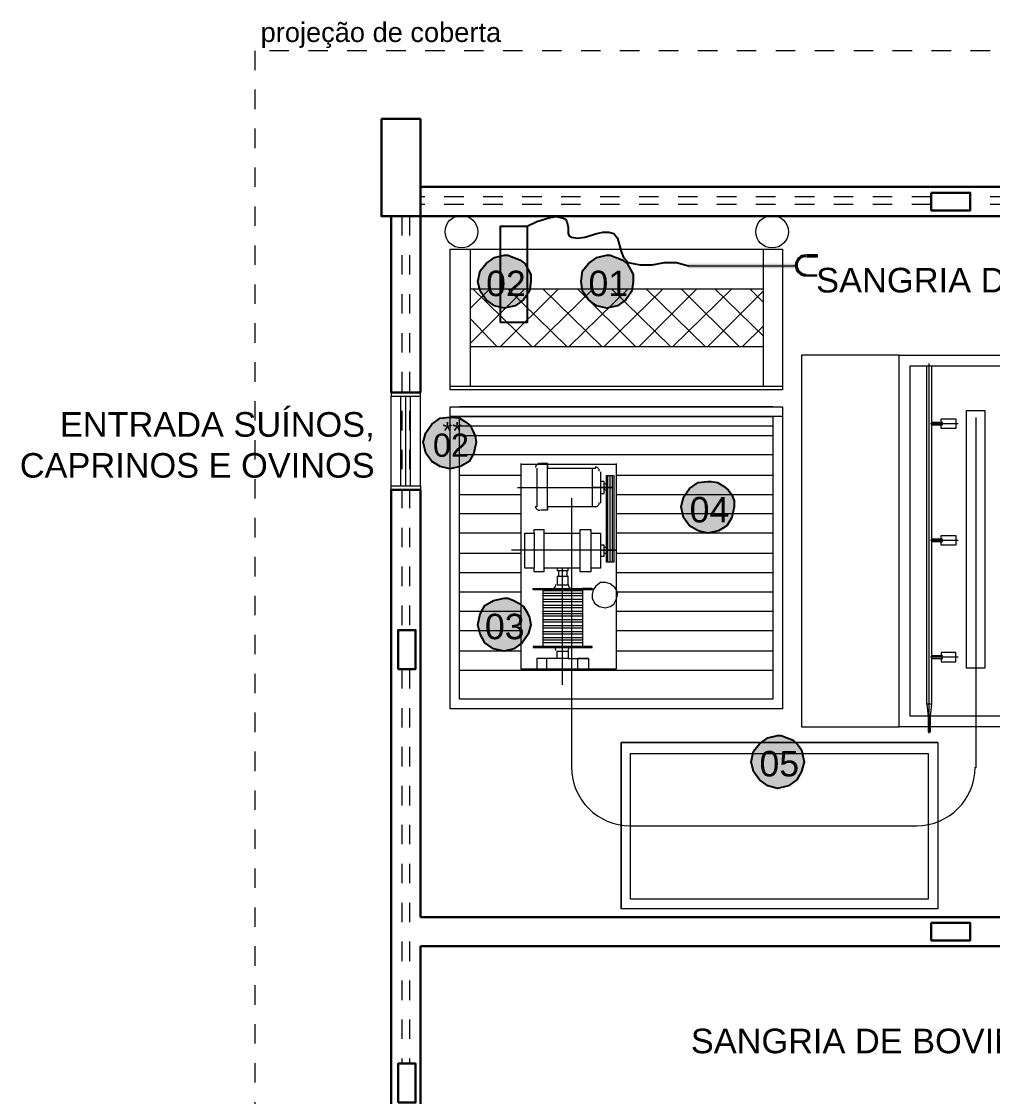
# Model space of a CAD drawing. Header units: millimetres. Extents: x 208330 to 208484, y 9278571 to 9278607.
# Drawn here: x 208397.12 to 208402.1, y 9278578.09 to 9278583.62 of the extents above; entities that cross this region are included whole.
import ezdxf

# ---------------------------------------------------------------- set-up
doc = ezdxf.new("R2010")
doc.units = ezdxf.units.MM
doc.header["$LTSCALE"] = 0.2
doc.header["$MEASUREMENT"] = 0
doc.linetypes.add('Dashed', pattern=[0.75, 0.5, -0.25])
doc.layers.add('A-COTAS', color=7, linetype='Continuous', lineweight=5, true_color=0xc70000)
for name, color, linetype, lineweight in [('A-ESQ-PORTAS', 2, 'Continuous', 18), ('A-ESTRUTURA', 164, 'Continuous', 30), ('A-PAREDE', 5, 'Continuous', 30), ('A-VISTA03', 3, 'Continuous', 9), ('A_PROJEÇÃO', 7, 'Dashed', 9)]:
    doc.layers.add(name, color=color, linetype=linetype, lineweight=lineweight)
for name, color, linetype, true_color in [('A-TEXTO1', 7, 'Continuous', 0x000000), ('PDF_equip 1020', 7, 'Continuous', 0x7a7a7a), ('PDF_equip inox', 7, 'Continuous', 0x7a7a7a), ('PDF_EQUIPAMENTOS', 7, 'Continuous', 0x7a7a7a), ('PDF_isopainel', 7, 'Continuous', 0x7a7a7a)]:
    doc.layers.add(name, color=color, linetype=linetype, true_color=true_color)
doc.layers.add('PDF_Text', color=7, linetype='Continuous')
doc.styles.add('A2 Arquitetos', font='arial.ttf')
doc.styles.add('PDF Arial', font='arial.ttf')

# ---------------------------------------------------------------- blocks, each defined once
blk = doc.blocks.new('PILARETES')
at = {"layer": 'A-ESTRUTURA'}
for points in [[(-2.817, -0.38), (-2.817, -0.47), (-3.017, -0.47), (-3.017, -0.38)], [(-0.08, -2.8262), (-0.17, -2.8262), (-0.17, -2.6263), (-0.08, -2.6263)], [(-2.817, -4.13), (-2.817, -4.22), (-3.017, -4.22), (-3.017, -4.13)], [(-0.08, -5.0525), (-0.17, -5.0525), (-0.17, -4.8525), (-0.08, -4.8525)]]:
    blk.add_lwpolyline(points, close=True, dxfattribs=at)
blk = doc.blocks.new('galpao')
at = {"layer": 'A-ESQ-PORTAS'}
for p, q in [((208280.0376, 9278581.231), (208280.0376, 9278581.691)), ((208280.0626, 9278581.231), (208280.0626, 9278581.691)), ((208280.0876, 9278581.231), (208280.0876, 9278581.691))]:
    blk.add_line(p, q, dxfattribs=at)
at = {"layer": 'A-ESTRUTURA'}
blk.add_lwpolyline([(208279.9376, 9278583.116), (208279.9376, 9278582.616), (208280.1376, 9278582.616), (208280.1376, 9278583.116)], close=True, dxfattribs=at)
at = {"layer": 'A-PAREDE'}
for p, q in [((208280.1376, 9278582.766), (208284.9626, 9278582.766)), ((208279.9876, 9278581.711), (208279.9876, 9278582.616)), ((208280.1376, 9278581.711), (208280.1376, 9278582.616)), ((208280.1376, 9278582.616), (208284.9626, 9278582.616)), ((208279.9876, 9278581.711), (208280.1376, 9278581.711)), ((208279.9876, 9278574.411), (208279.9876, 9278581.211)), ((208280.1376, 9278579.016), (208280.1376, 9278581.211)), ((208280.1376, 9278579.016), (208285.2376, 9278579.016)), ((208280.1376, 9278574.411), (208280.1376, 9278578.866)), ((208280.1376, 9278578.866), (208284.9426, 9278578.866))]:
    blk.add_line(p, q, dxfattribs=at)
blk.add_lwpolyline([(208280.1376, 9278581.211), (208279.9876, 9278581.211)], dxfattribs=at)
at = {"layer": 'A-VISTA03', "color": 251, "true_color": 0x636466}
for p, q in [((208279.9876, 9278581.231), (208279.9876, 9278581.691)), ((208280.1376, 9278581.231), (208280.1376, 9278581.691))]:
    blk.add_line(p, q, dxfattribs=at)
at = {"layer": 'A-VISTA03'}
for points in [[(208279.9876, 9278581.711), (208279.9876, 9278581.691), (208280.1376, 9278581.691), (208280.1376, 9278581.711)], [(208279.9876, 9278581.211), (208279.9876, 9278581.231), (208280.1376, 9278581.231), (208280.1376, 9278581.211)]]:
    blk.add_lwpolyline(points, dxfattribs=at)
at = {"layer": 'A_PROJEÇÃO'}
for p, q in [((208282.7606, 9278582.716), (208280.1376, 9278582.716)), ((208284.9626, 9278582.716), (208282.9606, 9278582.716)), ((208282.7606, 9278582.676), (208280.1376, 9278582.676)), ((208284.9626, 9278582.676), (208282.9606, 9278582.676)), ((208280.0426, 9278582.616), (208280.0426, 9278580.4898)), ((208280.0826, 9278582.616), (208280.0826, 9278580.4898)), ((208280.0426, 9278580.2898), (208280.0426, 9278578.2635)), ((208280.0826, 9278580.2898), (208280.0826, 9278578.2635))]:
    blk.add_line(p, q, dxfattribs=at)
blk.add_lwpolyline([(208305.8626, 9278583.466), (208279.2876, 9278583.466), (208279.2876, 9278572.861), (208305.8626, 9278572.861)], close=True, dxfattribs=at)
at = {"layer": 'A-COTAS', "xscale": -1}
blk.add_blockref('PILARETES', (208279.9436, 9278583.116), dxfattribs=at)
at = {"layer": 'A-TEXTO1', "ltscale": 0.0005, "insert": (208280.5524, 9278583.6107), "char_height": 0.1, "attachment_point": 3, "style": 'A2 Arquitetos'}
blk.add_mtext_dynamic_manual_height_columns('\\pxqr;projeção de coberta', width=1.258822, gutter_width=30.3147, heights=[0], dxfattribs=at)
blk = doc.blocks.new('ARQ GALPAO TGOV')
at = {"layer": 'PDF_EQUIPAMENTOS', "transparency": 33554559}
blk.add_hatch(color=256, dxfattribs=at).paths.add_polyline_path([(-11.2087, 4.3339), (-11.2087, 4.3091), (-10.6585, 4.3091), (-10.6585, 4.3339)])
at = {"layer": 'PDF_Text', "true_color": 0x139b48}
h = blk.add_hatch(color=114, dxfattribs=at)
h.dxf.hatch_style = 1
h.paths.add_polyline_path([(-7.3261, 3.6353), (-7.3323, 3.5858), (-7.3632, 3.5425), (-7.4065, 3.5116), (-7.4622, 3.4992), (-7.5116, 3.5116), (-7.5549, 3.5425), (-7.5858, 3.5858), (-7.592, 3.6353), (-7.5858, 3.6909), (-7.5549, 3.7342), (-7.5116, 3.7589), (-7.4622, 3.7713), (-7.4436, 3.7713), (-7.4127, 3.7589), (-7.3818, 3.7465), (-7.3571, 3.728), (-7.3385, 3.6971), (-7.3261, 3.6723)])
h.paths.add_polyline_path([(-7.8455, 2.8625), (-7.8578, 2.8068), (-7.8887, 2.7635), (-7.932, 2.7388), (-7.9815, 2.7264), (-8.0371, 2.7388), (-8.0804, 2.7635), (-8.1051, 2.8068), (-8.1175, 2.8625), (-8.1051, 2.9119), (-8.0804, 2.9552), (-8.0371, 2.9861), (-7.9815, 2.9923), (-7.9629, 2.9923), (-7.932, 2.9861), (-7.9073, 2.9676), (-7.8826, 2.949), (-7.864, 2.9243), (-7.8516, 2.8934)])
h.paths.add_polyline_path([(-8.8285, 1.1994), (-8.8408, 1.1499), (-8.8717, 1.1066), (-8.915, 1.0757), (-8.9645, 1.0634), (-9.0201, 1.0757), (-9.0634, 1.1066), (-9.0881, 1.1499), (-9.1005, 1.1994), (-9.0881, 1.255), (-9.0634, 1.2983), (-9.0201, 1.323), (-8.9645, 1.3354), (-8.9459, 1.3354), (-8.915, 1.323), (-8.8903, 1.3107), (-8.8656, 1.2921), (-8.847, 1.2612), (-8.8346, 1.2365)])
h.paths.add_polyline_path([(-9.3354, 2.9428), (-9.3478, 2.8934), (-9.3725, 2.8501), (-9.4158, 2.8192), (-9.4714, 2.813), (-9.5271, 2.8192), (-9.5704, 2.8501), (-9.5951, 2.8934), (-9.6074, 2.9428), (-9.5951, 2.9985), (-9.5704, 3.0417), (-9.5271, 3.0665), (-9.4714, 3.0788), (-9.4529, 3.0788), (-9.422, 3.0727), (-9.3911, 3.0541), (-9.3725, 3.0356), (-9.354, 3.0108), (-9.3416, 2.9799)])
h.paths.add_polyline_path([(-10.6152, 1.7743), (-10.6275, 1.7249), (-10.6523, 1.6816), (-10.6956, 1.6507), (-10.7512, 1.6383), (-10.8007, 1.6507), (-10.8439, 1.6816), (-10.8748, 1.7249), (-10.8872, 1.7743), (-10.8748, 1.83), (-10.8439, 1.8671), (-10.8007, 1.898), (-10.7512, 1.9104), (-10.7326, 1.9104), (-10.7017, 1.898), (-10.6708, 1.8856), (-10.6461, 1.8609), (-10.6275, 1.8362), (-10.6214, 1.8053)])
h.paths.add_polyline_path([(-10.9738, 3.085), (-10.9861, 3.0294), (-11.0109, 2.9861), (-11.0541, 2.9614), (-11.1098, 2.949), (-11.1592, 2.9614), (-11.2025, 2.9861), (-11.2334, 3.0294), (-11.2458, 3.085), (-11.2334, 3.1345), (-11.2025, 3.1778), (-11.1592, 3.2087), (-11.1098, 3.2148), (-11.0912, 3.2148), (-11.0603, 3.2087), (-11.0294, 3.1901), (-11.0047, 3.1716), (-10.9861, 3.1468), (-10.9738, 3.1159)])
h.paths.add_polyline_path([(-12.0186, 2.4791), (-12.031, 2.4297), (-12.0619, 2.3864), (-12.1051, 2.3555), (-12.1546, 2.3431), (-12.2102, 2.3555), (-12.2535, 2.3864), (-12.2782, 2.4297), (-12.2906, 2.4791), (-12.2782, 2.5348), (-12.2535, 2.5781), (-12.2102, 2.6028), (-12.1546, 2.6152), (-12.1361, 2.6152), (-12.1051, 2.6028), (-12.0804, 2.5904), (-12.0557, 2.5719), (-12.0371, 2.541), (-12.0248, 2.5162)])
h.paths.add_polyline_path([(-12.0186, 4.2411), (-12.0248, 4.1917), (-12.0557, 4.1484), (-12.099, 4.1175), (-12.1546, 4.1051), (-12.2041, 4.1175), (-12.2473, 4.1484), (-12.2782, 4.1917), (-12.2906, 4.2411), (-12.2782, 4.2968), (-12.2473, 4.3339), (-12.2041, 4.3648), (-12.1546, 4.3771), (-12.1361, 4.3771), (-12.1051, 4.3648), (-12.0742, 4.3524), (-12.0495, 4.3339), (-12.031, 4.303), (-12.0186, 4.2782)])
h.paths.add_polyline_path([(-11.4931, 4.2411), (-11.4993, 4.1917), (-11.5302, 4.1484), (-11.5735, 4.1175), (-11.6291, 4.1051), (-11.6786, 4.1175), (-11.7218, 4.1484), (-11.7527, 4.1917), (-11.7589, 4.2411), (-11.7527, 4.2968), (-11.7218, 4.3339), (-11.6786, 4.3648), (-11.6291, 4.3771), (-11.6105, 4.3771), (-11.5796, 4.3648), (-11.5487, 4.3524), (-11.524, 4.3339), (-11.5054, 4.303), (-11.4931, 4.2782)])
at = {"layer": 'PDF_Text', "true_color": 0xed1f24, "transparency": 33554508}
h = blk.add_hatch(color=240, dxfattribs=at)
h.dxf.hatch_style = 1
h.paths.add_polyline_path([(-12.2981, 3.4159), (-12.3105, 3.3602), (-12.3352, 3.317), (-12.3785, 3.2922), (-12.4341, 3.2799), (-12.4836, 3.2922), (-12.5269, 3.317), (-12.5578, 3.3602), (-12.5701, 3.4159), (-12.5578, 3.4653), (-12.5269, 3.5086), (-12.4836, 3.5395), (-12.4341, 3.5457), (-12.4156, 3.5457), (-12.3847, 3.5395), (-12.3537, 3.521), (-12.329, 3.5024), (-12.3166, 3.4777), (-12.3043, 3.4468)])
at = {"layer": 'PDF_equip 1020', "lineweight": 5}
for points in [[(-10.7265, 3.6847), (-12.4328, 3.6847), (-12.4328, 3.7033), (-12.4328, 4.4081), (-10.7265, 4.4081), (-10.7265, 3.7033)], [(-12.0495, 2.7697), (-12.0495, 2.949), (-12, 2.949), (-12, 2.7697)], [(-11.7095, 2.7512), (-11.7651, 2.7512), (-11.7651, 2.9676), (-11.7095, 2.9676)], [(-11.8826, 2.6832), (-11.8269, 2.6832), (-11.8269, 2.7264), (-11.8826, 2.7264)], [(-11.6353, 2.6955), (-11.66, 2.6955), (-11.6847, 2.677), (-11.6971, 2.6584), (-11.7033, 2.6337), (-11.7033, 2.6152), (-11.6909, 2.5904), (-11.6662, 2.5719), (-11.6353, 2.5657), (-11.6105, 2.5719), (-11.592, 2.5842), (-11.5796, 2.609), (-11.5735, 2.6337), (-11.5735, 2.6461), (-11.5858, 2.6708), (-11.6105, 2.6893)], [(-12.0062, 2.3617), (-11.8022, 2.3617), (-11.7033, 2.3617), (-11.7033, 2.3679), (-12.0062, 2.3679)], [(-11.8826, 2.3431), (-11.8269, 2.3431), (-11.8269, 2.306), (-11.8826, 2.306)]]:
    blk.add_lwpolyline(points, close=True, dxfattribs=at)
for points in [[(-12.3277, 3.7033), (-12.3277, 4.4081)], [(-10.8254, 4.4081), (-10.8254, 3.7033)], [(-12.3277, 4.204), (-10.8254, 4.204)], [(-12.3277, 3.9258), (-12.0495, 4.204)], [(-12.3277, 4.1051), (-12.2288, 4.204)], [(-12.0124, 3.9073), (-12.3153, 4.204)], [(-12.1731, 3.9073), (-11.8764, 4.204)], [(-11.8331, 3.9073), (-12.1361, 4.204)], [(-12, 3.9073), (-11.6971, 4.204)], [(-11.6538, 3.9073), (-11.9568, 4.204)], [(-11.8207, 3.9073), (-11.5178, 4.204)], [(-11.4807, 3.9073), (-11.7775, 4.204)], [(-11.6415, 3.9073), (-11.3385, 4.204)], [(-11.3014, 3.9073), (-11.6044, 4.204)], [(-11.4622, 3.9073), (-11.1654, 4.204)], [(-11.1221, 3.9073), (-11.4251, 4.204)], [(-11.2891, 3.9073), (-10.9861, 4.204)], [(-10.949, 3.9073), (-11.2458, 4.204)], [(-10.8254, 3.9629), (-11.0727, 4.204)], [(-10.8254, 4.136), (-10.8934, 4.204)], [(-11.1098, 3.9073), (-10.8254, 4.1917)], [(-12.1917, 3.9073), (-12.3277, 4.0495)], [(-10.9305, 3.9073), (-10.8254, 4.0124)], [(-12.3277, 3.9073), (-10.8254, 3.9073)], [(-10.7265, 3.7033), (-12.4328, 3.7033)], [(-11.5796, 3.3076), (-11.5796, 2.2504), (-12.068, 2.2504), (-12.068, 3.3076)], [(-11.5796, 3.3014), (-12.068, 3.3014)], [(-11.9877, 3.2829), (-11.9877, 3.085)], [(-11.932, 3.3076), (-11.9691, 3.3076)], [(-11.6847, 3.085), (-11.932, 3.085), (-11.932, 3.0665), (-11.932, 3.2829), (-11.932, 3.3076), (-11.932, 3.2829), (-11.6847, 3.2829)], [(-11.7033, 3.2829), (-11.7033, 3.085)], [(-11.66, 3.2643), (-11.66, 3.1036)], [(-12.0866, 3.1839), (-11.5982, 3.1839), (-11.7033, 3.1839), (-11.66, 3.1839), (-11.66, 3.153), (-11.6415, 3.153), (-11.6415, 3.2148), (-11.66, 3.2148)], [(-11.6291, 2.8006), (-11.6291, 3.0108), (-11.6291, 3.2458), (-11.592, 3.2458), (-11.592, 3.0108), (-11.592, 2.8006), (-11.6291, 2.8006), (-11.6291, 2.8625)], [(-11.6229, 2.8006), (-11.6229, 3.0108), (-11.6229, 3.2458)], [(-11.6105, 2.8006), (-11.6105, 3.0108), (-11.6105, 3.2458)], [(-11.5982, 2.8006), (-11.5982, 3.0108), (-11.5982, 3.2458)], [(-10.7759, 3.2458), (-11.5796, 3.2458)], [(-11.6415, 3.2025), (-11.6291, 3.2025)], [(-11.6415, 3.1654), (-11.6415, 3.1839), (-11.6415, 3.1716), (-11.6291, 3.1716)], [(-11.932, 3.0665), (-11.9691, 3.0665)], [(-12, 2.949), (-12, 2.9676), (-11.9506, 2.9676), (-11.9506, 2.7512), (-12, 2.7512), (-12, 2.7697)], [(-11.9506, 2.949), (-11.7651, 2.949)], [(-11.7095, 2.949), (-11.6786, 2.949), (-11.66, 2.949), (-11.66, 2.7697), (-11.7095, 2.7697)], [(-11.66, 2.8315), (-11.6415, 2.8315), (-11.6415, 2.8872), (-11.66, 2.8872)], [(-11.6291, 2.8748), (-11.6415, 2.8748)], [(-11.66, 2.8625), (-11.5796, 2.8625), (-12.1175, 2.8625)], [(-11.6291, 2.8439), (-11.6415, 2.8439)], [(-11.7651, 2.7697), (-11.9506, 2.7697)], [(-11.8826, 2.7697), (-11.8826, 2.7574), (-11.8269, 2.7574), (-11.8269, 2.7697), (-11.8578, 2.7697), (-11.8578, 2.6646), (-11.7033, 2.6646), (-11.7527, 2.6646)], [(-11.8764, 2.7574), (-11.8764, 2.7264)], [(-11.8578, 2.7574), (-11.8331, 2.7574), (-11.8331, 2.7264)], [(-11.8022, 2.6646), (-11.7033, 2.6646), (-11.7033, 2.6584), (-12.0062, 2.6584), (-12.0062, 2.6646), (-11.9073, 2.6646), (-11.8269, 2.6646)], [(-11.9568, 2.6584), (-11.9568, 2.3679)], [(-11.7527, 2.6522), (-11.9568, 2.6522)], [(-11.8578, 2.6646), (-11.8578, 2.17)], [(-11.7527, 2.6584), (-11.7527, 2.3679)], [(-11.7527, 2.6399), (-11.9568, 2.6399)], [(-11.7527, 2.6275), (-11.9568, 2.6275)], [(-11.7527, 2.609), (-11.9568, 2.609)], [(-11.7527, 2.5966), (-11.9568, 2.5966)], [(-11.7527, 2.5781), (-11.9568, 2.5781)], [(-11.7527, 2.5657), (-11.9568, 2.5657)], [(-11.7527, 2.5471), (-11.9568, 2.5471)], [(-11.7527, 2.5348), (-11.9568, 2.5348)], [(-11.7527, 2.5224), (-11.9568, 2.5224)], [(-11.7527, 2.5039), (-11.9568, 2.5039)], [(-11.7527, 2.4915), (-11.9568, 2.4915)], [(-11.7527, 2.473), (-11.9568, 2.473)], [(-11.7527, 2.4606), (-11.9568, 2.4606)], [(-11.7527, 2.442), (-11.9568, 2.442)], [(-11.7527, 2.4297), (-11.9568, 2.4297)], [(-11.7527, 2.4111), (-11.9568, 2.4111)], [(-11.7527, 2.3988), (-11.9568, 2.3988)], [(-11.7527, 2.3864), (-11.9568, 2.3864)], [(-11.8826, 2.306), (-11.9877, 2.306), (-11.9877, 2.2504)], [(-11.9382, 2.306), (-11.9382, 2.2504)], [(-11.8269, 2.306), (-11.7218, 2.306), (-11.7218, 2.2504)], [(-11.7218, 2.306), (-11.7775, 2.306), (-11.7775, 2.2504)]]:
    blk.add_lwpolyline(points, dxfattribs=at)
at = {"layer": 'PDF_equip 1020', "lineweight": 9}
for points in [[(-10.1268, 3.864), (-10.6275, 3.864), (-10.6275, 1.9536), (-10.1268, 1.9536)], [(-10.7759, 3.5982), (-12.3833, 3.5982)], [(-10.7265, 3.5487), (-12.4328, 3.5487)], [(-10.7759, 3.4992), (-12.3833, 3.4992)], [(-10.7759, 3.4498), (-12.3833, 3.4498)], [(-10.7759, 3.3509), (-12.3833, 3.3509)], [(-12.068, 3.2458), (-12.3833, 3.2458)], [(-12.068, 3.1468), (-12.3833, 3.1468)], [(-10.7759, 3.1468), (-11.5796, 3.1468)], [(-12.068, 3.0479), (-12.3833, 3.0479)], [(-10.7759, 3.0479), (-11.5796, 3.0479)], [(-12.068, 2.949), (-12.3833, 2.949)], [(-10.7759, 2.949), (-11.5796, 2.949)], [(-12.068, 2.8439), (-12.3833, 2.8439)], [(-10.7759, 2.8439), (-11.5796, 2.8439)], [(-12.068, 2.745), (-12.3833, 2.745)], [(-10.7759, 2.745), (-11.5796, 2.745)], [(-12.068, 2.6461), (-12.3833, 2.6461)], [(-10.7759, 2.6461), (-11.5796, 2.6461)], [(-12.068, 2.5471), (-12.3833, 2.5471)], [(-10.7759, 2.5471), (-11.5796, 2.5471)], [(-12.068, 2.4482), (-12.3833, 2.4482)], [(-10.7759, 2.4482), (-11.5796, 2.4482)], [(-12.068, 2.3431), (-12.3833, 2.3431)], [(-10.7759, 2.3431), (-11.5796, 2.3431)], [(-10.7759, 2.2442), (-12.3833, 2.2442)]]:
    blk.add_lwpolyline(points, dxfattribs=at)
for points in [[(-12.4328, 2.0464), (-12.4328, 3.5982), (-10.7265, 3.5982), (-10.7265, 2.0464)], [(-12.3833, 3.5487), (-10.7759, 3.5487), (-10.7759, 2.0958), (-12.3833, 2.0958)], [(-9.7806, 3.5796), (-9.6878, 3.5796), (-9.6878, 2.2566), (-9.7806, 2.2566)]]:
    blk.add_lwpolyline(points, close=True, dxfattribs=at)
at = {"layer": 'PDF_equip 1020', "lineweight": 5}
for centre in [(-12.3741, 4.4977), (-10.779, 4.4977)]:
    blk.add_circle(centre, 0.0835, dxfattribs=at)
for centre, start, end in [((-11.9722, 3.2859), 89.9999, 180.0001), ((-11.6878, 3.2674), 359.9999, 90.0001), ((-11.6878, 3.1067), 269.9999, 0.0001), ((-11.9722, 3.0881), 179.9999, 270.0001), ((-11.9104, 2.6863), 269.9999, 0.0001), ((-11.8053, 2.6863), 179.9999, 270.0001), ((-11.9104, 2.3462), 359.9999, 90.0001), ((-11.8053, 2.3462), 89.9999, 180.0001)]:
    blk.add_arc(centre, 0.0216, start, end, dxfattribs=at)
at = {"layer": 'PDF_equip inox', "lineweight": 9}
for points in [[(-8.5688, 1.9536), (-10.1268, 1.9536), (-10.1268, 3.864), (-8.5132, 3.864), (-8.5132, 3.7774)], [(-8.5688, 2.3184), (-8.5688, 2.0093), (-10.0711, 2.0093), (-10.0711, 3.8084), (-8.5688, 3.8084), (-8.5688, 3.7774), (-8.5688, 3.864), (-8.5193, 3.864), (-8.5193, 3.7774), (-8.5688, 3.7774)], [(-9.9722, 1.9227), (-9.9722, 3.8207)], [(-9.9846, 2.0711), (-9.9846, 3.8084)], [(-9.9598, 2.0711), (-9.9598, 3.8084)], [(-9.9104, 3.5178), (-9.9104, 3.5363), (-9.8362, 3.5363), (-9.8362, 3.4869), (-9.9104, 3.4869), (-9.9104, 3.5054)], [(-9.8238, 3.5116), (-9.966, 3.5116)], [(-9.9598, 3.5054), (-9.9042, 3.5054), (-9.9042, 3.5178), (-9.9598, 3.5178)], [(-9.9104, 2.9181), (-9.9104, 2.9366), (-9.8362, 2.9366), (-9.8362, 2.8872), (-9.9104, 2.8872), (-9.9104, 2.9057)], [(-9.8238, 2.9119), (-9.966, 2.9119)], [(-9.9598, 2.9057), (-9.9042, 2.9057), (-9.9042, 2.9181), (-9.9598, 2.9181)], [(-9.9104, 2.306), (-9.9104, 2.2875), (-9.8362, 2.2875), (-9.8362, 2.3369), (-9.9104, 2.3369), (-9.9104, 2.3184)], [(-9.8238, 2.3122), (-9.966, 2.3122)], [(-9.9598, 2.306), (-9.9042, 2.306), (-9.9042, 2.3184), (-9.9598, 2.3184)]]:
    blk.add_lwpolyline(points, dxfattribs=at)
blk.add_lwpolyline([(-9.966, 2.0093), (-9.9598, 2.0711), (-9.9846, 2.0711), (-9.9784, 2.0093), (-9.9784, 1.9289), (-9.966, 1.9289)], close=True, dxfattribs=at)
at = {"layer": 'PDF_EQUIPAMENTOS', "lineweight": 25}
for points in [[(-12.0371, 4.5255), (-11.9877, 4.5502), (-11.9258, 4.5688), (-11.8888, 4.575), (-11.8578, 4.5688), (-11.8393, 4.5626), (-11.8331, 4.5502), (-11.8269, 4.5193), (-11.8269, 4.4884), (-11.8207, 4.4761), (-11.8084, 4.4699), (-11.7775, 4.4637), (-11.7404, 4.4699), (-11.6786, 4.4884), (-11.6476, 4.4946), (-11.6167, 4.4946), (-11.592, 4.4884), (-11.5735, 4.4637), (-11.5549, 4.3957), (-11.5425, 4.3648), (-11.5178, 4.34), (-11.4931, 4.3339), (-11.456, 4.3277), (-11.3942, 4.3277), (-11.3323, 4.34), (-11.2705, 4.34), (-11.2087, 4.3215)], [(-10.6028, 4.371), (-10.5472, 4.371), (-10.5472, 4.3771), (-10.6028, 4.3771)], [(-10.5472, 4.272), (-10.5472, 4.272)]]:
    blk.add_lwpolyline(points, dxfattribs=at)
for points in [[(-12.1731, 4.0309), (-12.1731, 4.5255), (-12.0371, 4.5255), (-12.0371, 4.0309)], [(-10.5472, 4.272), (-10.6028, 4.272)]]:
    blk.add_lwpolyline(points, close=True, dxfattribs=at)
at = {"layer": 'PDF_EQUIPAMENTOS', "lineweight": 0}
blk.add_lwpolyline([(-11.2087, 4.3215), (-10.6585, 4.3215)], dxfattribs=at)
at = {"layer": 'PDF_EQUIPAMENTOS', "lineweight": 5}
for points in [[(-9.7311, 1.7434), (-9.7311, 3.5425)], [(-11.8084, 3.1283), (-11.8084, 1.7434)], [(-11.5054, 1.4467), (-10.034, 1.4467)]]:
    blk.add_lwpolyline(points, dxfattribs=at)
at = {"layer": 'PDF_EQUIPAMENTOS', "lineweight": 25}
for radius in [0.0526, 0.0464]:
    blk.add_arc((-10.6059, 4.3246), radius, 90, 270, dxfattribs=at)
at = {"layer": 'PDF_EQUIPAMENTOS', "lineweight": 5}
for centre, start, end in [((-11.5085, 1.7465), 180, 270), ((-10.0371, 1.7465), 270, 360)]:
    blk.add_arc(centre, 0.2998, start, end, dxfattribs=at)
at = {"layer": 'PDF_isopainel', "lineweight": 5}
for points in [[(-11.5549, 1.0386), (-11.5549, 1.8733), (-9.9289, 1.8733), (-9.9289, 1.0386)], [(-9.9289, 1.8733), (-11.5549, 1.8733), (-11.5549, 1.0201)], [(-9.9289, 1.8485), (-9.9289, 1.0201), (-11.5549, 1.0201), (-11.5549, 1.8485)]]:
    blk.add_lwpolyline(points, dxfattribs=at)
blk.add_lwpolyline([(-11.5054, 1.0696), (-11.5054, 1.8176), (-9.9784, 1.8176), (-9.9784, 1.0696)], close=True, dxfattribs=at)
at = {"layer": 'PDF_Text'}
for points in [[(-12.0186, 4.2411), (-12.0248, 4.1917), (-12.0557, 4.1484), (-12.099, 4.1175), (-12.1546, 4.1051), (-12.2041, 4.1175), (-12.2473, 4.1484), (-12.2782, 4.1917), (-12.2906, 4.2411), (-12.2782, 4.2968), (-12.2473, 4.3339), (-12.2041, 4.3648), (-12.1546, 4.3771), (-12.1361, 4.3771), (-12.1051, 4.3648), (-12.0742, 4.3524), (-12.0495, 4.3339), (-12.031, 4.303), (-12.0186, 4.2782)], [(-11.4931, 4.2411), (-11.4993, 4.1917), (-11.5302, 4.1484), (-11.5735, 4.1175), (-11.6291, 4.1051), (-11.6786, 4.1175), (-11.7218, 4.1484), (-11.7527, 4.1917), (-11.7589, 4.2411), (-11.7527, 4.2968), (-11.7218, 4.3339), (-11.6786, 4.3648), (-11.6291, 4.3771), (-11.6105, 4.3771), (-11.5796, 4.3648), (-11.5487, 4.3524), (-11.524, 4.3339), (-11.5054, 4.303), (-11.4931, 4.2782)], [(-12.2981, 3.4159), (-12.3105, 3.3602), (-12.3352, 3.317), (-12.3785, 3.2922), (-12.4341, 3.2799), (-12.4836, 3.2922), (-12.5269, 3.317), (-12.5578, 3.3602), (-12.5701, 3.4159), (-12.5578, 3.4653), (-12.5269, 3.5086), (-12.4836, 3.5395), (-12.4341, 3.5457), (-12.4156, 3.5457), (-12.3847, 3.5395), (-12.3537, 3.521), (-12.329, 3.5024), (-12.3166, 3.4777), (-12.3043, 3.4468)], [(-10.9738, 3.085), (-10.9861, 3.0294), (-11.0109, 2.9861), (-11.0541, 2.9614), (-11.1098, 2.949), (-11.1592, 2.9614), (-11.2025, 2.9861), (-11.2334, 3.0294), (-11.2458, 3.085), (-11.2334, 3.1345), (-11.2025, 3.1778), (-11.1592, 3.2087), (-11.1098, 3.2148), (-11.0912, 3.2148), (-11.0603, 3.2087), (-11.0294, 3.1901), (-11.0047, 3.1716), (-10.9861, 3.1468), (-10.9738, 3.1159)], [(-12.0186, 2.4791), (-12.031, 2.4297), (-12.0619, 2.3864), (-12.1051, 2.3555), (-12.1546, 2.3431), (-12.2102, 2.3555), (-12.2535, 2.3864), (-12.2782, 2.4297), (-12.2906, 2.4791), (-12.2782, 2.5348), (-12.2535, 2.5781), (-12.2102, 2.6028), (-12.1546, 2.6152), (-12.1361, 2.6152), (-12.1051, 2.6028), (-12.0804, 2.5904), (-12.0557, 2.5719), (-12.0371, 2.541), (-12.0248, 2.5162)], [(-10.6152, 1.7743), (-10.6275, 1.7249), (-10.6523, 1.6816), (-10.6956, 1.6507), (-10.7512, 1.6383), (-10.8007, 1.6507), (-10.8439, 1.6816), (-10.8748, 1.7249), (-10.8872, 1.7743), (-10.8748, 1.83), (-10.8439, 1.8671), (-10.8007, 1.898), (-10.7512, 1.9104), (-10.7326, 1.9104), (-10.7017, 1.898), (-10.6708, 1.8856), (-10.6461, 1.8609), (-10.6275, 1.8362), (-10.6214, 1.8053)]]:
    blk.add_lwpolyline(points, close=True, dxfattribs=at)
at = {"layer": 'A-PAREDE', "color": 6}
blk.add_blockref('galpao', (-208292.7228, -9278578.0387), dxfattribs=at)
at = {"layer": 'PDF_Text', "attachment_point": 7, "style": 'PDF Arial'}
for s, insert, char_height in [('SANGRIA DE SUÍNOS/CAPRINOS', (-10.5534, 4.1836), 0.126653), ('02', (-12.2473, 4.1647), 0.1308), ('01', (-11.7218, 4.1647), 0.1308), ('**', (-12.4711, 3.4293), 0.09156), ('02', (-12.5204, 3.34), 0.11903), ('04', (-11.2025, 3.0024), 0.1308), ('03', (-12.2535, 2.4026), 0.1308), ('05', (-10.8439, 1.6979), 0.1308), ('SANGRIA DE BOVINOS', (-11.1963, 0.2761), 0.126202)]:
    blk.add_mtext(s, dxfattribs=dict(at, insert=insert, char_height=char_height))
at = {"layer": 'PDF_Text', "insert": (-14.6316, 3.2326), "char_height": 0.126202, "width": 1.811749, "attachment_point": 7, "style": 'PDF Arial'}
blk.add_mtext('\\pxqr;ENTRADA SUÍNOS,\\PCAPRINOS E OVINOS', dxfattribs=at)

msp = doc.modelspace()

# ---------------------------------------------------------------- block references
at = {"color": 6}
msp.add_blockref('ARQ GALPAO TGOV', (208411.7521, 9278578.0387), dxfattribs=at)

doc.saveas('drawing.dxf')
